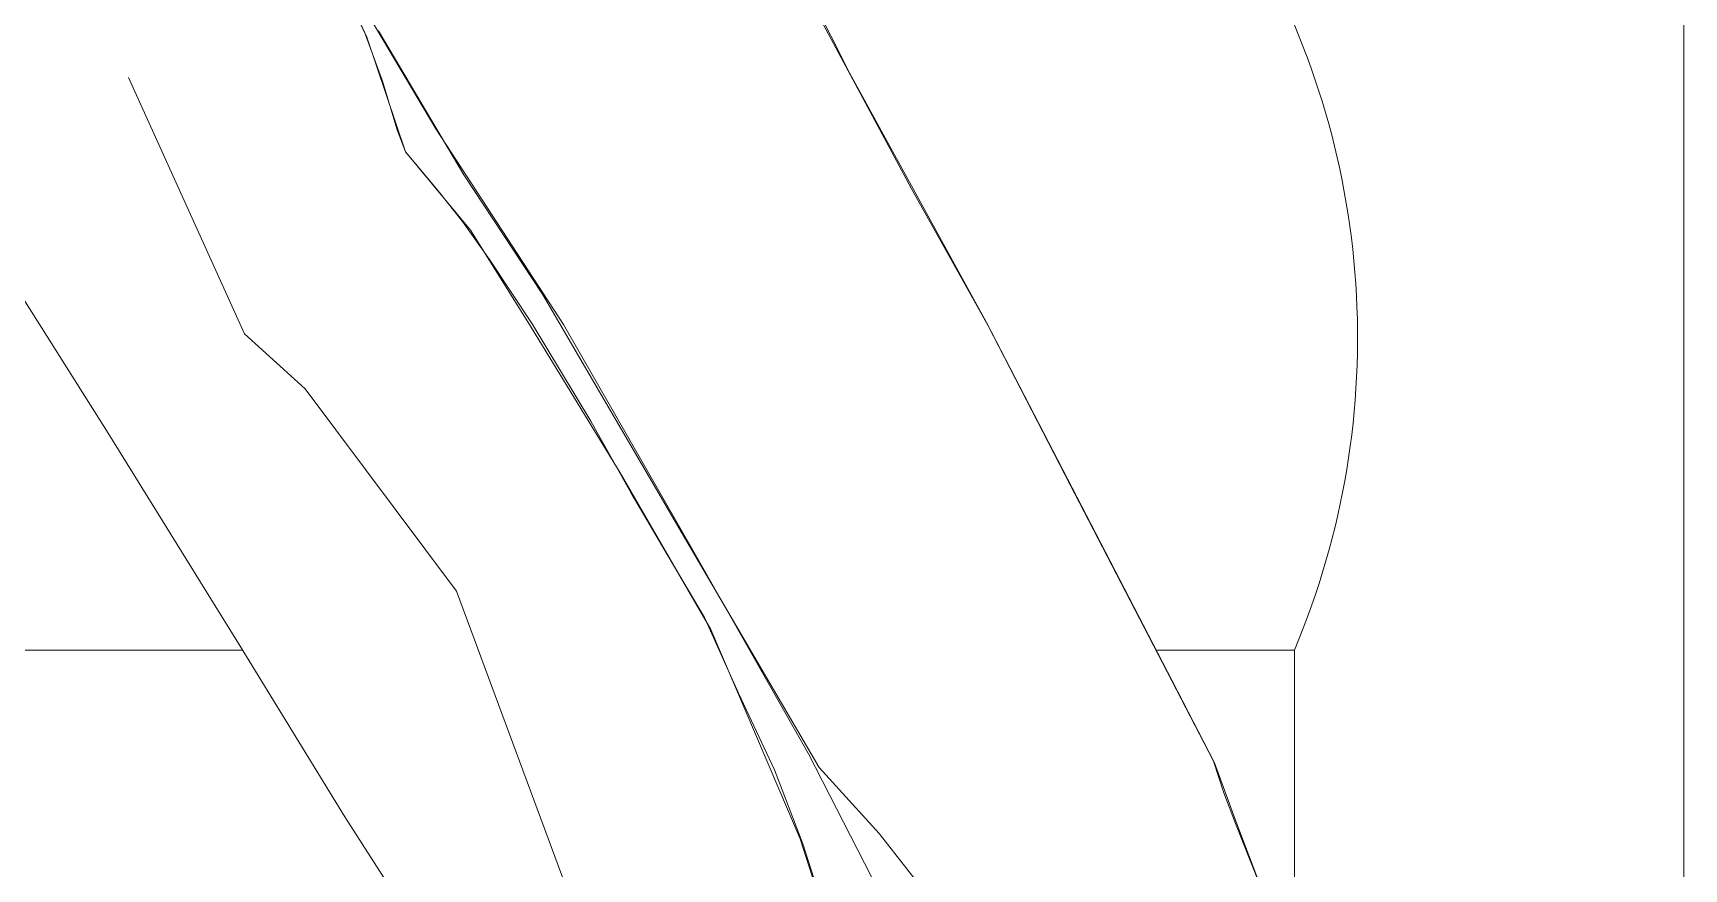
# Model space of a CAD drawing. Header units: metres. Extents: x -50 to 76, y -61 to 14.
# Drawn here: x 37.659 to 38.0024, y -38.6053 to -38.4314 of the extents above; entities that cross this region are included whole.
import ezdxf

# ---------------------------------------------------------------- set-up
doc = ezdxf.new("R2010")
doc.units = ezdxf.units.M
doc.header["$MEASUREMENT"] = 0
doc.layers.add('1 MUEBLES', color=46, linetype='Continuous', lineweight=18)

# ---------------------------------------------------------------- blocks, each defined once
blk = doc.blocks.new('EWRT')
at = {"layer": '1 MUEBLES'}
for p, q in [((38.00244463947922, -38.33779404365319), (38.00244463947922, -38.76062864311658)), ((37.74282439670367, -38.45133015094873), (37.71734525684531, -38.40825784624977)), ((37.71734525684531, -38.40825784624977), (37.72849912298432, -38.43223285970433)), ((37.81768706183834, -38.4189031349139), (37.84169353912228, -38.46367286853391)), ((37.72812106822391, -38.43152782452924), (37.72335707796003, -38.42137379100726)), ((37.82883967726946, -38.43970167258001), (37.81953902988096, -38.42108721695652)), ((37.73171383915565, -38.44140213448148), (37.72812106822391, -38.43152782452924)), ((37.72849912298432, -38.43223285970433), (37.73651738588671, -38.45607373762508)), ((37.73087861670035, -38.43095692488808), (37.74864593973018, -38.46091710233011)), ((37.85734450591872, -38.49159073446847), (37.82883967726946, -38.43970167258001)), ((37.67890030546039, -38.44067367128949), (37.70306125648915, -38.49398425603002)), ((37.73477783370583, -38.45155998550402), (37.73171383915565, -38.44140213448148)), ((37.67466055493367, -38.5146598491572), (37.63595199987822, -38.45326426490627)), ((37.73651738588671, -38.45607373762508), (37.73477783370583, -38.45155998550402)), ((37.76939814437583, -38.49199999155147), (37.74282439670367, -38.45133015094873)), ((37.73651738588671, -38.45607373762508), (37.75004824432597, -38.47241986468615)), ((37.74328281510623, -38.46424680115561), (37.73651738588671, -38.45607373762508)), ((37.74864593973018, -38.46091710233011), (37.76501345958025, -38.48572746899325)), ((37.74838530366344, -38.47058830023107), (37.74328281510623, -38.46424680115561)), ((37.84169353912228, -38.46367286853391), (37.85772256067912, -38.49229576964368)), ((37.75397951355058, -38.47848164019197), (37.74838530366344, -38.47058830023107)), ((37.75004824432597, -38.47241986468615), (37.76195571856977, -38.49145199691387)), ((37.76286254971149, -38.49187349101877), (37.75397951355058, -38.47848164019197)), ((37.76501345958025, -38.48572746899325), (37.79408411966199, -38.53549760785589)), ((37.76195571856977, -38.49145199691387), (37.78119695488192, -38.52289122122332)), ((37.77507271790523, -38.51210494654416), (37.76286254971149, -38.49187349101877)), ((37.79680586379516, -38.53993856595903), (37.76939814437583, -38.49199999155147)), ((37.89598270299564, -38.56618650999658), (37.85734450591872, -38.49159073446847)), ((37.70306125648915, -38.49398425603002), (37.7156457273195, -38.5053913193648)), ((37.85772256067912, -38.49229576964368), (37.87477333065533, -38.52536344635703)), ((37.7156457273195, -38.5053913193648), (37.74709337970137, -38.54753257183384)), ((37.78346528344412, -38.52712143227407), (37.77507271790523, -38.51210494654416)), ((37.70214238445567, -38.55892765965328), (37.67466055493367, -38.5146598491572)), ((37.78119695488192, -38.52289122122332), (37.80002308138228, -38.55546079231343)), ((37.87477333065533, -38.52536344635703), (37.90460260167379, -38.58289660714709)), ((37.79117710027265, -38.54023355953112), (37.78346528344412, -38.52712143227407)), ((37.79408411966199, -38.53549760785589), (37.82258769760335, -38.5842101939559)), ((37.82035767480022, -38.58132107673808), (37.79680586379516, -38.53993856595903)), ((37.79869988972098, -38.55299316920051), (37.79117710027265, -38.54023355953112)), ((37.74709337970137, -38.54753257183384), (37.77326327393359, -38.61792104131476)), ((37.80577051430635, -38.56871850760618), (37.79869988972098, -38.55299316920051)), ((37.80002308138228, -38.55546079231343), (37.81862687757507, -38.59904265513754)), ((37.70266107820646, -38.5597739909405), (37.41264610510473, -38.5597739909405)), ((37.72391633752056, -38.59445532447845), (37.70214238445567, -38.55892765965328)), ((37.92140977695738, -38.55977399094061), (37.89261419749062, -38.55977399094061)), ((37.92140977695715, -38.55977399094061), (37.92140977695715, -38.6231279475858)), ((37.90479162905399, -38.58324912473475), (37.89598270299564, -38.56618650999658)), ((37.81329455446269, -38.58465459306424), (37.80577051430635, -38.56871850760618)), ((37.84765422906582, -38.63476579701265), (37.82035767480022, -38.58132107673808)), ((37.81919395971568, -38.60010020790017), (37.81329455446269, -38.58465459306424)), ((37.82258769760335, -38.5842101939559), (37.83505975257185, -38.59794692736889)), ((37.90460260167379, -38.58289660714709), (37.90675851437436, -38.58945648827617)), ((37.90925417607593, -38.59538031074752), (37.90479162905399, -38.58324912473475)), ((37.90675851437436, -38.58945648827617), (37.90917881526548, -38.5958745988701)), ((37.73412256534277, -38.61031479841805), (37.72391633752056, -38.59445532447845)), ((37.83505975257185, -38.59794692736889), (37.84685230953812, -38.6129557780977)), ((37.90917881526548, -38.5958745988701), (37.91602335741948, -38.61308280164397)), ((37.91564530265907, -38.61237776646877), (37.90925417607593, -38.59538031074752)), ((37.81862687757507, -38.59904265513754), (37.82687247361685, -38.62457714447876)), ((37.82479192172673, -38.61752297522688), (37.81919395971568, -38.60010020790017))]:
    blk.add_line(p, q, dxfattribs=at)
blk.add_arc((37.7670133686471, -38.4947337514939), 0.1675365143675588, 337.1565038846127, 30.47164578344452, dxfattribs=at)

msp = doc.modelspace()

# ---------------------------------------------------------------- block references
at = {"layer": '1 MUEBLES'}
msp.add_blockref('EWRT', (0, 0), dxfattribs=at)

doc.saveas('drawing.dxf')
